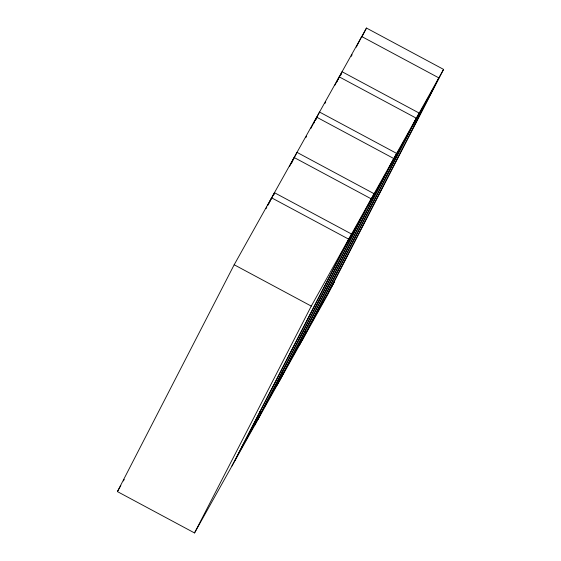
<?xml version="1.0" encoding="UTF-8"?>
<svg xmlns="http://www.w3.org/2000/svg" width="561" height="561" viewBox="0 0 561 561"><rect width="100%" height="100%" fill="white"/><g stroke="black" fill="none" stroke-linecap="round" stroke-linejoin="round"><path stroke-width="0.84" d="M309.048 327.021L334.391 281.671L327.757 294.567L194.527 532.95L117.424 491.604L234.182 264.757L366.473 28.05L443.576 69.396L331.586 286.699M265.991 208.699L266.791 207.142M267.59 205.592L271.594 197.823L348.69 239.168L231.938 466.009M268.214 204.828L268.992 203.313M269.771 201.792L274.455 192.696L351.558 234.042L234.807 460.883M289.441 166.596L294.125 157.501L371.228 198.846L254.477 425.687M292.309 161.47L296.993 152.368L374.096 193.72L257.338 420.561M310.808 128.553L316.663 117.172L393.766 158.525L277.008 385.365M313.669 123.427L314.455 121.905M315.233 120.391L319.525 112.046L396.627 153.391L279.876 380.239M334.903 85.195L339.195 76.85L416.297 118.196L299.546 345.043M336.6 82.341L342.063 71.724L419.165 113.07L302.414 339.917M356.27 47.145L361.733 36.528L438.835 77.874L328.718 291.825L327.175 290.998M361.789 37.152L366.473 28.05M194.527 532.95L311.278 306.11L443.576 69.396M273.81 194.877L274.666 193.342M291.208 163.735L292.491 161.435M305.752 137.718L306.608 136.19M315.885 119.584L316.741 118.055M324.868 103.519L325.724 101.99M340.562 75.433L341.418 73.905M351.249 56.31L352.105 54.775M117.424 491.604L120.825 485.517M123.378 480.952L124.226 479.431M344.924 246.931L364.594 211.735M367.455 206.609L387.125 171.414M389.993 166.287L409.663 131.092M412.531 125.966L432.201 90.77M241.44 447.994L261.11 412.798L259.568 411.97M263.979 407.665L283.649 372.469L282.106 371.641M286.51 367.343L306.18 332.147L304.637 331.32M234.182 264.757L311.278 306.11"/></g></svg>
